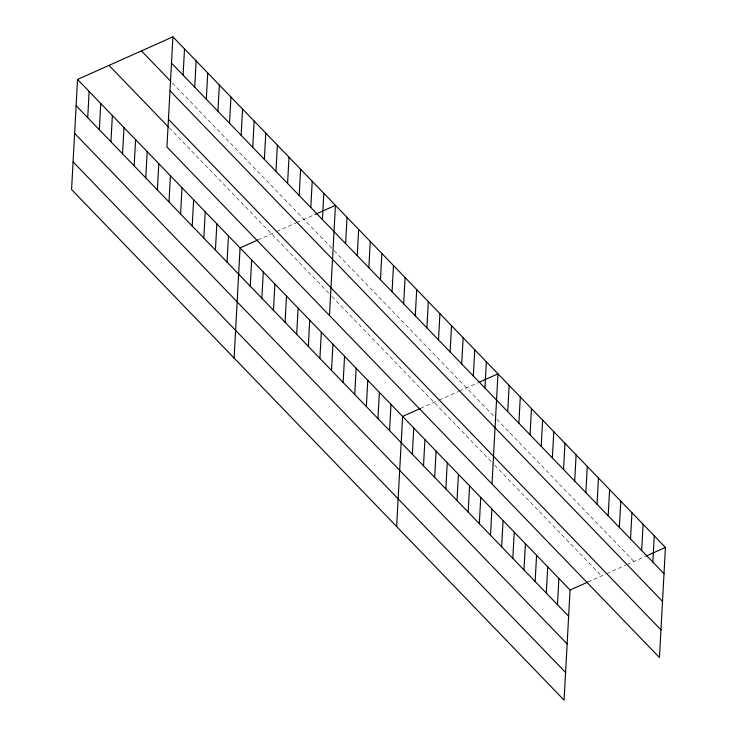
<?xml version="1.0" encoding="UTF-8"?>
<svg xmlns="http://www.w3.org/2000/svg" width="737" height="737" viewBox="0 0 737 737"><rect width="100%" height="100%" fill="white"/><g stroke="black" fill="none" stroke-linecap="round" stroke-linejoin="round"><path stroke-width="0.55" stroke-dasharray="3.69 2.76" d="M257.904 239.967L275.592 232.063M276.605 231.611L295.859 223.016M296.873 222.565L315.51 214.246M420.431 408.455L438.128 400.56M439.141 400.099L458.396 391.504M459.409 391.052L478.037 382.733M587.896 582.055L605.584 574.151M606.597 573.699L625.851 565.104M626.865 564.653L645.501 556.334M172.394 82.995L333.373 249.88M334.147 250.691L493.615 415.99M496.802 419.298L633.958 561.483M169.381 127.962L328.813 293.243M331.908 296.458L493.882 464.365M494.674 465.194L601.53 575.966"/><path stroke-width="1.11" d="M77.532 79.439L71.572 189.566L564.091 700.15L570.06 590.015L77.532 79.439L172.909 36.85L665.428 547.434L659.468 657.561L166.94 146.985L172.909 36.85M87.721 117.708L89.14 91.471M99.329 129.74L100.757 103.502M110.946 141.78L112.365 115.543M122.554 153.812L123.973 127.575M134.162 165.843L135.58 139.615M145.769 177.884L147.188 151.647M157.377 189.916L158.805 163.678M168.994 201.956L170.413 175.719M183.098 75.119L184.517 48.882M180.602 213.988L182.021 187.751M194.706 87.159L196.125 60.922M192.21 226.019L193.628 199.791M206.314 99.191L207.733 72.954M203.817 238.06L205.236 211.823M217.922 111.223L219.34 84.995M215.425 250.092L216.853 223.855M229.529 123.263L230.957 97.026M227.033 262.123L228.461 235.895M241.137 135.295L242.565 109.058M234.099 358.062L240.069 247.927L257.904 239.967M252.754 147.336L254.173 121.098M250.258 286.196L251.676 259.958M264.362 159.367L265.781 133.13M261.865 298.236L263.284 271.999M275.97 171.399L277.388 145.171M273.473 310.268L274.892 284.031M287.577 183.439L288.996 157.202M285.081 322.299L286.509 296.071M299.185 195.471L300.613 169.234M296.698 334.34L298.117 308.103M310.802 207.502L312.221 181.274M308.306 346.372L309.724 320.134M322.41 219.543L323.829 193.306M319.913 358.412L321.332 332.175M329.476 315.473L335.436 205.337L315.51 214.246M331.521 370.444L332.94 344.207M345.625 243.615L347.044 217.378M343.129 382.475L344.557 356.247M357.233 255.647L358.661 229.41M354.746 394.516L356.164 368.279M368.85 267.678L370.269 241.45M366.353 406.548L367.772 380.31M380.458 279.719L381.877 253.482M377.961 418.588L379.38 392.351M392.066 291.751L393.484 265.513M389.569 430.62L390.988 404.383M403.673 303.791L405.092 277.554M396.635 526.55L402.605 416.423L420.431 408.455M415.281 315.823L416.709 289.586M412.342 454.232L413.761 427.994M426.898 327.854L428.317 301.626M423.508 465.802L424.927 439.565M438.506 339.895L439.925 313.658M434.673 477.373L436.092 451.136M450.114 351.927L451.532 325.69M445.839 488.944L447.258 462.716M461.721 363.967L463.14 337.73M456.995 500.524L458.423 474.287M473.329 375.999L474.757 349.762M468.161 512.095L469.58 485.858M484.937 388.031L486.365 361.803M479.326 523.666L480.745 497.429M492.003 483.969L497.972 373.834L479.087 382.263M490.492 535.237L491.911 509.009M507.719 411.642L509.138 385.405M501.657 546.817L503.076 520.58M518.876 423.213L520.304 396.976M512.823 558.388L514.242 532.151M530.041 434.784L531.46 408.556M523.979 569.959L525.407 543.722M541.207 446.364L542.625 420.127M535.145 581.53L536.564 555.293M552.372 457.935L553.791 431.698M546.31 593.11L547.729 566.873M563.538 469.506L564.957 443.269M557.476 604.681L558.895 578.444M574.694 481.077L576.122 454.849M585.86 492.657L587.278 466.42M597.025 504.228L598.444 477.991M608.191 515.799L609.61 489.561M619.356 527.37L620.775 501.142M630.522 538.95L631.941 512.712M641.678 550.521L643.106 524.283M652.844 562.091L654.263 535.854M570.06 590.015L587.896 582.055M646.542 555.864L665.428 547.434M171.481 63.087L664.009 573.662M141.43 50.899L170.846 81.392M169.989 90.771L662.508 601.355M168.441 119.293L660.969 629.877M109.012 65.381L168.598 127.16M76.114 105.667L568.642 616.252M74.612 133.36L567.14 643.935M73.074 161.882L565.592 672.466"/></g></svg>
